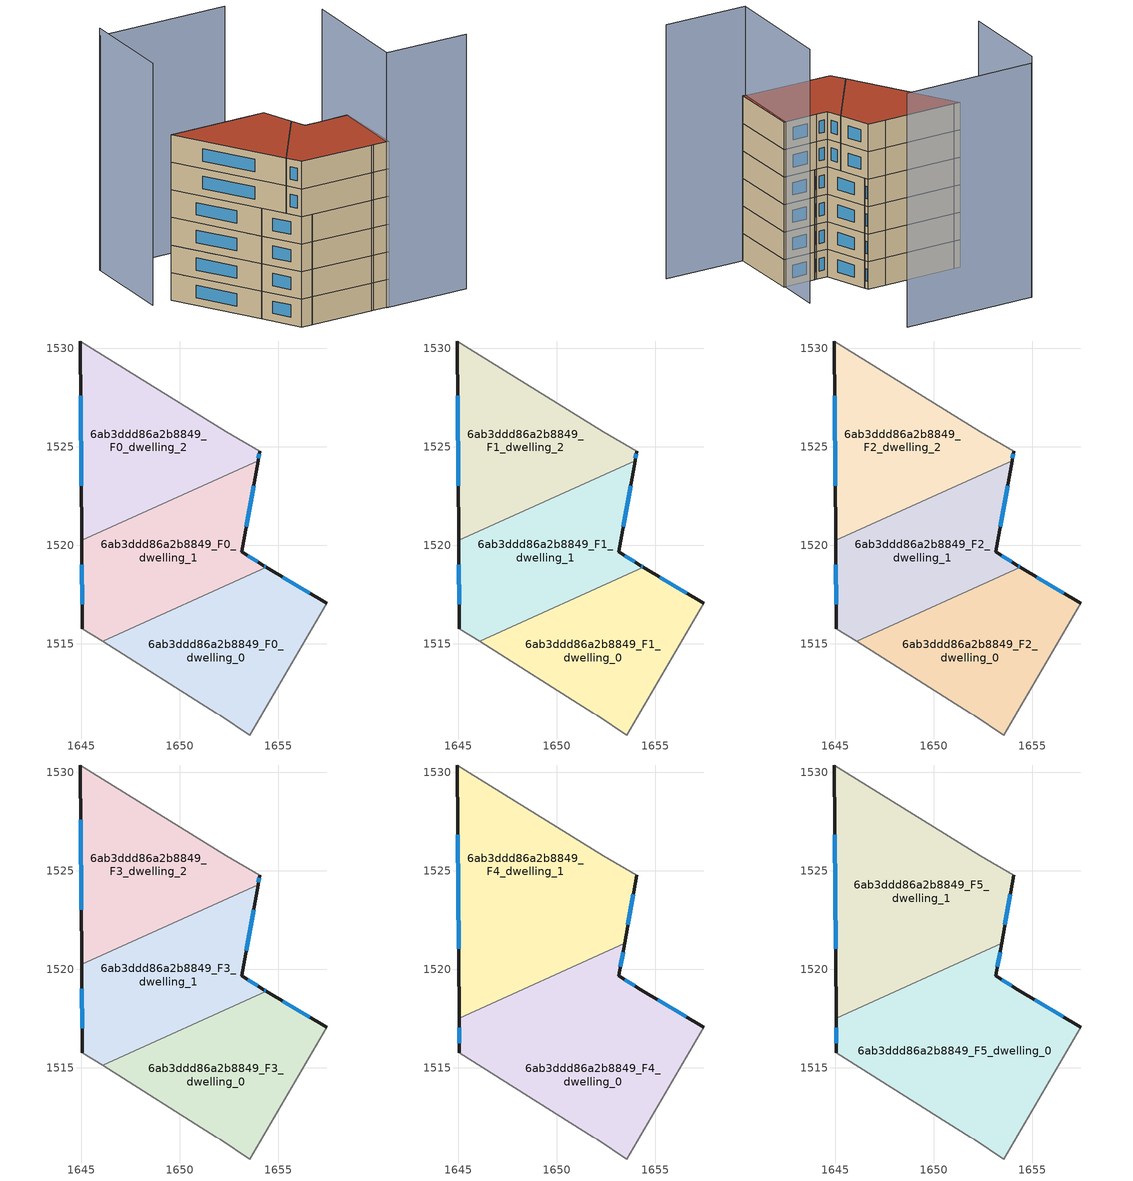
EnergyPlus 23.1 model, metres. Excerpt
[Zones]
6ab3ddd86a2b8849_F0_dwelling_0
 floor ground (EU_floor_Construction): 1657.46,1517.07 1653.56,1510.36 1652.06,1511.36 1651.86,1511.46 1646.09,1515.12 1654.4,1518.88 z0
 wall outside (EU_wall_Construction): 1657.46,1517.07 1654.4,1518.88 z0:3
 wall adiabatic (EU_wall_Construction): 1646.09,1515.12 1651.86,1511.46 1652.06,1511.36 1653.56,1510.36 1657.46,1517.07 z0:3
 wall to 6ab3ddd86a2b8849_F0_dwelling_1 (EU_wall_Construction): 1654.4,1518.88 1646.09,1515.11 z0:3
 window (EU_Window_Construction): 1656.62,1517.57 1655.25,1518.38 z0.83:2.17
6ab3ddd86a2b8849_F0_dwelling_1
 floor ground (EU_floor_Construction): 1653.98,1524.3 1653.16,1519.67 1654.26,1518.97 1654.4,1518.88 1646.09,1515.12 1645.06,1515.77 1645.03,1520.25 z0
 wall outside (EU_wall_Construction): 1645.03,1520.25 1645.06,1515.77 / 1654.4,1518.88 1654.26,1518.97 1653.16,1519.67 1653.98,1524.3 z0:3
 wall adiabatic (EU_wall_Construction): 1645.06,1515.77 1646.09,1515.12 z0:3
 wall to 6ab3ddd86a2b8849_F0_dwelling_2 (EU_wall_Construction): 1653.98,1524.3 1645.03,1520.25 z0:3
 window (EU_Window_Construction): 1645.03,1519.01 1645.05,1517 / 1653.39,1520.94 1653.76,1523.03 / 1653.96,1519.16 1653.47,1519.48 / 1654.37,1518.91 1654.3,1518.94 z0.83:2.17
6ab3ddd86a2b8849_F0_dwelling_2
 floor ground (EU_floor_Construction): 1652.36,1525.77 1654.06,1524.77 1653.98,1524.3 1645.03,1520.25 1644.96,1530.38 1645.56,1529.98 z0
 wall outside (EU_wall_Construction): 1644.96,1530.38 1645.03,1520.25 / 1653.98,1524.3 1654.06,1524.77 z0:3
 wall adiabatic (EU_wall_Construction): 1654.06,1524.77 1652.36,1525.77 1645.56,1529.98 1644.96,1530.38 z0:3
 window (EU_Window_Construction): 1644.98,1527.59 1645.01,1523.03 / 1654,1524.43 1654.04,1524.64 z0.83:2.17
6ab3ddd86a2b8849_F1_dwelling_0
 floor to 6ab3ddd86a2b8849_F0_dwelling_0 (EU_floor_Construction): 1657.46,1517.07 1653.56,1510.36 1652.06,1511.36 1651.86,1511.46 1646.09,1515.12 1654.4,1518.88 z3
 wall outside (EU_wall_Construction): 1657.46,1517.07 1654.4,1518.88 z3:6
 wall adiabatic (EU_wall_Construction): 1646.09,1515.12 1651.86,1511.46 1652.06,1511.36 1653.56,1510.36 1657.46,1517.07 z3:6
 wall to 6ab3ddd86a2b8849_F1_dwelling_1 (EU_wall_Construction): 1654.4,1518.88 1646.09,1515.11 z3:6
 window (EU_Window_Construction): 1656.62,1517.57 1655.25,1518.38 z3.83:5.17
6ab3ddd86a2b8849_F1_dwelling_1
 floor to 6ab3ddd86a2b8849_F0_dwelling_1 (EU_floor_Construction): 1653.98,1524.3 1653.16,1519.67 1654.26,1518.97 1654.4,1518.88 1646.09,1515.12 1645.06,1515.77 1645.03,1520.25 z3
 wall outside (EU_wall_Construction): 1645.03,1520.25 1645.06,1515.77 / 1654.4,1518.88 1654.26,1518.97 1653.16,1519.67 1653.98,1524.3 z3:6
 wall adiabatic (EU_wall_Construction): 1645.06,1515.77 1646.09,1515.12 z3:6
 wall to 6ab3ddd86a2b8849_F1_dwelling_2 (EU_wall_Construction): 1653.98,1524.3 1645.03,1520.25 z3:6
 window (EU_Window_Construction): 1645.03,1519.01 1645.05,1517 / 1653.39,1520.94 1653.76,1523.03 / 1653.96,1519.16 1653.47,1519.48 / 1654.37,1518.91 1654.3,1518.94 z3.83:5.17
6ab3ddd86a2b8849_F1_dwelling_2
 floor to 6ab3ddd86a2b8849_F0_dwelling_2 (EU_floor_Construction): 1652.36,1525.77 1654.06,1524.77 1653.98,1524.3 1645.03,1520.25 1644.96,1530.38 1645.56,1529.98 z3
 wall outside (EU_wall_Construction): 1644.96,1530.38 1645.03,1520.25 / 1653.98,1524.3 1654.06,1524.77 z3:6
 wall adiabatic (EU_wall_Construction): 1654.06,1524.77 1652.36,1525.77 1645.56,1529.98 1644.96,1530.38 z3:6
 window (EU_Window_Construction): 1644.98,1527.59 1645.01,1523.03 / 1654,1524.43 1654.04,1524.64 z3.83:5.17
6ab3ddd86a2b8849_F2_dwelling_0
 floor to 6ab3ddd86a2b8849_F1_dwelling_0 (EU_floor_Construction): 1657.46,1517.07 1653.56,1510.36 1652.06,1511.36 1651.86,1511.46 1646.09,1515.12 1654.4,1518.88 z6
 wall outside (EU_wall_Construction): 1657.46,1517.07 1654.4,1518.88 z6:9
 wall adiabatic (EU_wall_Construction): 1646.09,1515.12 1651.86,1511.46 1652.06,1511.36 1653.56,1510.36 1657.46,1517.07 z6:9
 wall to 6ab3ddd86a2b8849_F2_dwelling_1 (EU_wall_Construction): 1654.4,1518.88 1646.09,1515.11 z6:9
 window (EU_Window_Construction): 1656.62,1517.57 1655.25,1518.38 z6.83:8.17
6ab3ddd86a2b8849_F2_dwelling_1
 floor to 6ab3ddd86a2b8849_F1_dwelling_1 (EU_floor_Construction): 1653.98,1524.3 1653.16,1519.67 1654.26,1518.97 1654.4,1518.88 1646.09,1515.12 1645.06,1515.77 1645.03,1520.25 z6
 wall outside (EU_wall_Construction): 1645.03,1520.25 1645.06,1515.77 / 1654.4,1518.88 1654.26,1518.97 1653.16,1519.67 1653.98,1524.3 z6:9
 wall adiabatic (EU_wall_Construction): 1645.06,1515.77 1646.09,1515.12 z6:9
 wall to 6ab3ddd86a2b8849_F2_dwelling_2 (EU_wall_Construction): 1653.98,1524.3 1645.03,1520.25 z6:9
 window (EU_Window_Construction): 1645.03,1519.01 1645.05,1517 / 1653.39,1520.94 1653.76,1523.03 / 1653.96,1519.16 1653.47,1519.48 / 1654.37,1518.91 1654.3,1518.94 z6.83:8.17
6ab3ddd86a2b8849_F2_dwelling_2
 floor to 6ab3ddd86a2b8849_F1_dwelling_2 (EU_floor_Construction): 1652.36,1525.77 1654.06,1524.77 1653.98,1524.3 1645.03,1520.25 1644.96,1530.38 1645.56,1529.98 z6
 wall outside (EU_wall_Construction): 1644.96,1530.38 1645.03,1520.25 / 1653.98,1524.3 1654.06,1524.77 z6:9
 wall adiabatic (EU_wall_Construction): 1654.06,1524.77 1652.36,1525.77 1645.56,1529.98 1644.96,1530.38 z6:9
 window (EU_Window_Construction): 1644.98,1527.59 1645.01,1523.03 / 1654,1524.43 1654.04,1524.64 z6.83:8.17
6ab3ddd86a2b8849_F3_dwelling_0
 floor to 6ab3ddd86a2b8849_F2_dwelling_0 (EU_floor_Construction): 1657.46,1517.07 1653.56,1510.36 1652.06,1511.36 1651.86,1511.46 1646.09,1515.12 1654.4,1518.88 z9
 wall outside (EU_wall_Construction): 1657.46,1517.07 1654.4,1518.88 z9:12
 wall adiabatic (EU_wall_Construction): 1646.09,1515.12 1651.86,1511.46 1652.06,1511.36 1653.56,1510.36 1657.46,1517.07 z9:12
 wall to 6ab3ddd86a2b8849_F3_dwelling_1 (EU_wall_Construction): 1654.4,1518.88 1646.09,1515.11 z9:12
 window (EU_Window_Construction): 1656.62,1517.57 1655.25,1518.38 z9.83:11.17
6ab3ddd86a2b8849_F3_dwelling_1
 floor to 6ab3ddd86a2b8849_F2_dwelling_1 (EU_floor_Construction): 1653.98,1524.3 1653.16,1519.67 1654.26,1518.97 1654.4,1518.88 1646.09,1515.12 1645.06,1515.77 1645.03,1520.25 z9
 wall outside (EU_wall_Construction): 1645.03,1520.25 1645.06,1515.77 / 1654.4,1518.88 1654.26,1518.97 1653.16,1519.67 1653.98,1524.3 z9:12
 wall adiabatic (EU_wall_Construction): 1645.06,1515.77 1646.09,1515.12 z9:12
 wall to 6ab3ddd86a2b8849_F3_dwelling_2 (EU_wall_Construction): 1653.98,1524.3 1645.03,1520.25 z9:12
 window (EU_Window_Construction): 1645.03,1519.01 1645.05,1517 / 1653.39,1520.94 1653.76,1523.03 / 1653.96,1519.16 1653.47,1519.48 / 1654.37,1518.91 1654.3,1518.94 z9.83:11.17
6ab3ddd86a2b8849_F3_dwelling_2
 floor to 6ab3ddd86a2b8849_F2_dwelling_2 (EU_floor_Construction): 1652.36,1525.77 1654.06,1524.77 1653.98,1524.3 1645.03,1520.25 1644.96,1530.38 1645.56,1529.98 z9
 wall outside (EU_wall_Construction): 1644.96,1530.38 1645.03,1520.25 / 1653.98,1524.3 1654.06,1524.77 z9:12
 wall adiabatic (EU_wall_Construction): 1654.06,1524.77 1652.36,1525.77 1645.56,1529.98 1644.96,1530.38 z9:12
 window (EU_Window_Construction): 1644.98,1527.59 1645.01,1523.03 / 1654,1524.43 1654.04,1524.64 z9.83:11.17
6ab3ddd86a2b8849_F4_dwelling_0
 floor to 6ab3ddd86a2b8849_F3_dwelling_0 (EU_floor_Construction): 1657.46,1517.07 1653.56,1510.36 1652.06,1511.36 1651.86,1511.46 1646.09,1515.12 1654.4,1518.88 z12
 floor to 6ab3ddd86a2b8849_F3_dwelling_1 (EU_floor_Construction): 1653.45,1521.33 1653.16,1519.67 1654.26,1518.97 1654.4,1518.88 1646.09,1515.12 1645.06,1515.77 1645.04,1517.51 z12
 wall outside (EU_wall_Construction): 1645.05,1517.51 1645.06,1515.77 / 1657.46,1517.07 1654.26,1518.97 1653.16,1519.67 1653.45,1521.33 z12:15
 wall adiabatic (EU_wall_Construction): 1645.06,1515.77 1651.86,1511.46 1652.06,1511.36 1653.56,1510.36 1657.46,1517.07 z12:15
 wall to 6ab3ddd86a2b8849_F4_dwelling_1 (EU_wall_Construction): 1653.45,1521.33 1645.04,1517.51 z12:15
 window (EU_Window_Construction): 1645.05,1517.03 1645.05,1516.25 / 1653.24,1520.12 1653.37,1520.87 / 1653.96,1519.16 1653.47,1519.48 / 1656.58,1517.59 1655.14,1518.44 z12.83:14.17
6ab3ddd86a2b8849_F4_dwelling_1
 floor to 6ab3ddd86a2b8849_F3_dwelling_1 (EU_floor_Construction): 1653.98,1524.3 1653.45,1521.33 1645.05,1517.51 1645.03,1520.25 z12
 floor to 6ab3ddd86a2b8849_F3_dwelling_2 (EU_floor_Construction): 1652.36,1525.77 1654.06,1524.77 1653.98,1524.3 1645.03,1520.25 1644.96,1530.38 1645.56,1529.98 z12
 wall outside (EU_wall_Construction): 1644.96,1530.38 1645.05,1517.51 / 1653.45,1521.33 1654.06,1524.77 z12:15
 wall adiabatic (EU_wall_Construction): 1654.06,1524.77 1652.36,1525.77 1645.56,1529.98 1644.96,1530.38 z12:15
 window (EU_Window_Construction): 1644.98,1526.84 1645.02,1521.05 / 1653.62,1522.28 1653.9,1523.82 z12.83:14.17
6ab3ddd86a2b8849_F5_dwelling_0
 floor to 6ab3ddd86a2b8849_F4_dwelling_0 (EU_floor_Construction): 1654.26,1518.97 1657.46,1517.07 1653.56,1510.36 1652.06,1511.36 1651.86,1511.46 1645.06,1515.77 1645.04,1517.51 1653.45,1521.33 1653.16,1519.67 z15
 wall outside (EU_wall_Construction): 1645.05,1517.51 1645.06,1515.77 / 1657.46,1517.07 1654.26,1518.97 1653.16,1519.67 1653.45,1521.33 z15:18
 wall adiabatic (EU_wall_Construction): 1645.06,1515.77 1651.86,1511.46 1652.06,1511.36 1653.56,1510.36 1657.46,1517.07 z15:18
 wall to 6ab3ddd86a2b8849_F5_dwelling_1 (EU_wall_Construction): 1653.45,1521.33 1645.04,1517.51 z15:18
 window (EU_Window_Construction): 1645.05,1517.03 1645.05,1516.25 / 1653.24,1520.12 1653.37,1520.87 / 1653.96,1519.16 1653.47,1519.48 / 1656.58,1517.59 1655.14,1518.44 z15.83:17.17
 roof outside (EU_roof_Construction): 1653.56,1510.36 1657.46,1517.07 1654.26,1518.97 1653.16,1519.67 1653.45,1521.33 1645.05,1517.51 1645.06,1515.77 1651.86,1511.46 1652.06,1511.36 z18
6ab3ddd86a2b8849_F5_dwelling_1
 floor to 6ab3ddd86a2b8849_F4_dwelling_1 (EU_floor_Construction): 1652.36,1525.77 1654.06,1524.77 1653.45,1521.33 1645.04,1517.51 1644.96,1530.38 1645.56,1529.98 z15
 wall outside (EU_wall_Construction): 1644.96,1530.38 1645.05,1517.51 / 1653.45,1521.33 1654.06,1524.77 z15:18
 wall adiabatic (EU_wall_Construction): 1654.06,1524.77 1652.36,1525.77 1645.56,1529.98 1644.96,1530.38 z15:18
 window (EU_Window_Construction): 1644.98,1526.84 1645.02,1521.05 / 1653.62,1522.28 1653.9,1523.82 z15.83:17.17
 roof outside (EU_roof_Construction): 1653.45,1521.33 1654.06,1524.77 1652.36,1525.77 1645.56,1529.98 1644.96,1530.38 1645.05,1517.51 z18
shading: 1661.06,1505.66 1653.26,1510.47 / 1653.26,1510.47 1659.9,1521.22 z0:27.7; 1642.99,1531.45 1648.31,1540.16 z0:26.3; 1660.62,1532.55 1648.27,1540.08 z0:25.5
[Building]
EU S2 Campaign: North Axis=0; Terrain=City; Solar Distribution=FullExterior
[Site:Location]
Lyon-Bron: Latitude=45.75; Longitude=5; Time Zone=1; Elevation=198
[SizingPeriod:WeatherFileDays]
AnnualSizingPeriod: Begin Month=1; Begin Day of Month=1; End Month=12; End Day of Month=31; Day of Week for Start Day=Monday; Use Weather File Daylight Saving Period=No; Use Weather File Rain and Snow Indicators=No
[MATERIAL]
EU_InternalMass_Material: Roughness=MediumRough; Thickness=0.1; Conductivity=1; Density=1800; Specific Heat=900; Thermal Absorptance=0.9; Solar Absorptance=0.7; Visible Absorptance=0.7
[MATERIAL:NOMASS] Roughness=MediumRough; Thermal Absorptance=0.9; Solar Absorptance=0.7; Visible Absorptance=0.7
Name | Thermal Resistance
EU_wall_NoMass | 0.87146
EU_roof_NoMass | 0.842276
EU_floor_NoMass | 0.496999
[WINDOWMATERIAL:SIMPLEGLAZINGSYSTEM]
EU_Window_SimpleGlazing: UFactor=2.2525; Solar Heat Gain Coefficient=0.76; Visible Transmittance=0.76
[CONSTRUCTION]
EU_wall_Construction: EU_wall_NoMass
EU_roof_Construction: EU_roof_NoMass
EU_floor_Construction: EU_floor_NoMass
EU_Window_Construction: EU_Window_SimpleGlazing
EU_InternalMass_Construction: EU_InternalMass_Material
[ZONE] Type=1; Multiplier=1; Ceiling Height=autocalculate; Floor Area=autocalculate; Part of Total Floor Area=Yes
Name | Volume
6ab3ddd86a2b8849_F0_dwelling_0 | 142.681
6ab3ddd86a2b8849_F1_dwelling_0; 6ab3ddd86a2b8849_F2_dwelling_0; 6ab3ddd86a2b8849_F3_dwelling_0 | 142.68
6ab3ddd86a2b8849_F4_dwelling_0 | 214.008
6ab3ddd86a2b8849_F5_dwelling_0 | 214.009
6ab3ddd86a2b8849_F0_dwelling_1; 6ab3ddd86a2b8849_F1_dwelling_1; 6ab3ddd86a2b8849_F2_dwelling_1; 6ab3ddd86a2b8849_F3_dwelling_1 | 142.668
6ab3ddd86a2b8849_F4_dwelling_1 | 214
6ab3ddd86a2b8849_F5_dwelling_1 | 214.002
6ab3ddd86a2b8849_F0_dwelling_2; 6ab3ddd86a2b8849_F1_dwelling_2; 6ab3ddd86a2b8849_F2_dwelling_2; 6ab3ddd86a2b8849_F3_dwelling_2 | 142.666
[INTERNALMASS] Construction=EU_InternalMass_Construction
Name | Zone or ZoneList | Surface Area
6ab3ddd86a2b8849_F0_dwelling_0_EU_InternalMass | 6ab3ddd86a2b8849_F0_dwelling_0 | 47.5599
6ab3ddd86a2b8849_F0_dwelling_1_EU_InternalMass | 6ab3ddd86a2b8849_F0_dwelling_1 | 47.5559
6ab3ddd86a2b8849_F0_dwelling_2_EU_InternalMass | 6ab3ddd86a2b8849_F0_dwelling_2 | 47.555
6ab3ddd86a2b8849_F1_dwelling_0_EU_InternalMass | 6ab3ddd86a2b8849_F1_dwelling_0 | 47.5599
6ab3ddd86a2b8849_F1_dwelling_1_EU_InternalMass | 6ab3ddd86a2b8849_F1_dwelling_1 | 47.5559
6ab3ddd86a2b8849_F1_dwelling_2_EU_InternalMass | 6ab3ddd86a2b8849_F1_dwelling_2 | 47.555
6ab3ddd86a2b8849_F2_dwelling_0_EU_InternalMass | 6ab3ddd86a2b8849_F2_dwelling_0 | 47.5599
6ab3ddd86a2b8849_F2_dwelling_1_EU_InternalMass | 6ab3ddd86a2b8849_F2_dwelling_1 | 47.5559
6ab3ddd86a2b8849_F2_dwelling_2_EU_InternalMass | 6ab3ddd86a2b8849_F2_dwelling_2 | 47.555
6ab3ddd86a2b8849_F3_dwelling_0_EU_InternalMass | 6ab3ddd86a2b8849_F3_dwelling_0 | 47.5599
6ab3ddd86a2b8849_F3_dwelling_1_EU_InternalMass | 6ab3ddd86a2b8849_F3_dwelling_1 | 47.5559
6ab3ddd86a2b8849_F3_dwelling_2_EU_InternalMass | 6ab3ddd86a2b8849_F3_dwelling_2 | 47.555
6ab3ddd86a2b8849_F4_dwelling_0_EU_InternalMass | 6ab3ddd86a2b8849_F4_dwelling_0 | 71.3358
6ab3ddd86a2b8849_F4_dwelling_1_EU_InternalMass | 6ab3ddd86a2b8849_F4_dwelling_1 | 71.334
6ab3ddd86a2b8849_F5_dwelling_0_EU_InternalMass | 6ab3ddd86a2b8849_F5_dwelling_0 | 71.3358
6ab3ddd86a2b8849_F5_dwelling_1_EU_InternalMass | 6ab3ddd86a2b8849_F5_dwelling_1 | 71.334
[OTHEREQUIPMENT] Fuel Type=Electricity; Design Level Calculation Method=Watts/Area; Power per Zone Floor Area=1; Fraction Latent=0; Fraction Radiant=0; Fraction Lost=0; Carbon Dioxide Generation Rate=0; EndUse Subcategory=EU_Step8_InternalGains
Name | Zone or ZoneList or Space or SpaceList | Schedule
EU_Step8_InternalGain_6ab3ddd86a2b8849_F0_dwelling_0_f000 | 6ab3ddd86a2b8849_F0_dwelling_0 | EU_Step8_GainSchedule_6ab3ddd86a2b8849_F0_dwelling_0_f000
EU_Step8_InternalGain_6ab3ddd86a2b8849_F0_dwelling_1_f000 | 6ab3ddd86a2b8849_F0_dwelling_1 | EU_Step8_GainSchedule_6ab3ddd86a2b8849_F0_dwelling_1_f000
EU_Step8_InternalGain_6ab3ddd86a2b8849_F0_dwelling_2_f000 | 6ab3ddd86a2b8849_F0_dwelling_2 | EU_Step8_GainSchedule_6ab3ddd86a2b8849_F0_dwelling_2_f000
EU_Step8_InternalGain_6ab3ddd86a2b8849_F1_dwelling_0_f000 | 6ab3ddd86a2b8849_F1_dwelling_0 | EU_Step8_GainSchedule_6ab3ddd86a2b8849_F1_dwelling_0_f000
EU_Step8_InternalGain_6ab3ddd86a2b8849_F1_dwelling_1_f000 | 6ab3ddd86a2b8849_F1_dwelling_1 | EU_Step8_GainSchedule_6ab3ddd86a2b8849_F1_dwelling_1_f000
EU_Step8_InternalGain_6ab3ddd86a2b8849_F1_dwelling_2_f000 | 6ab3ddd86a2b8849_F1_dwelling_2 | EU_Step8_GainSchedule_6ab3ddd86a2b8849_F1_dwelling_2_f000
EU_Step8_InternalGain_6ab3ddd86a2b8849_F2_dwelling_0_f000 | 6ab3ddd86a2b8849_F2_dwelling_0 | EU_Step8_GainSchedule_6ab3ddd86a2b8849_F2_dwelling_0_f000
EU_Step8_InternalGain_6ab3ddd86a2b8849_F2_dwelling_1_f000 | 6ab3ddd86a2b8849_F2_dwelling_1 | EU_Step8_GainSchedule_6ab3ddd86a2b8849_F2_dwelling_1_f000
EU_Step8_InternalGain_6ab3ddd86a2b8849_F2_dwelling_2_f000 | 6ab3ddd86a2b8849_F2_dwelling_2 | EU_Step8_GainSchedule_6ab3ddd86a2b8849_F2_dwelling_2_f000
EU_Step8_InternalGain_6ab3ddd86a2b8849_F3_dwelling_0_f000 | 6ab3ddd86a2b8849_F3_dwelling_0 | EU_Step8_GainSchedule_6ab3ddd86a2b8849_F3_dwelling_0_f000
EU_Step8_InternalGain_6ab3ddd86a2b8849_F3_dwelling_1_f000 | 6ab3ddd86a2b8849_F3_dwelling_1 | EU_Step8_GainSchedule_6ab3ddd86a2b8849_F3_dwelling_1_f000
EU_Step8_InternalGain_6ab3ddd86a2b8849_F3_dwelling_2_f000 | 6ab3ddd86a2b8849_F3_dwelling_2 | EU_Step8_GainSchedule_6ab3ddd86a2b8849_F3_dwelling_2_f000
EU_Step8_InternalGain_6ab3ddd86a2b8849_F4_dwelling_0_f000 | 6ab3ddd86a2b8849_F4_dwelling_0 | EU_Step8_GainSchedule_6ab3ddd86a2b8849_F4_dwelling_0_f000
EU_Step8_InternalGain_6ab3ddd86a2b8849_F4_dwelling_1_f000 | 6ab3ddd86a2b8849_F4_dwelling_1 | EU_Step8_GainSchedule_6ab3ddd86a2b8849_F4_dwelling_1_f000
EU_Step8_InternalGain_6ab3ddd86a2b8849_F5_dwelling_0_f000 | 6ab3ddd86a2b8849_F5_dwelling_0 | EU_Step8_GainSchedule_6ab3ddd86a2b8849_F5_dwelling_0_f000
EU_Step8_InternalGain_6ab3ddd86a2b8849_F5_dwelling_1_f000 | 6ab3ddd86a2b8849_F5_dwelling_1 | EU_Step8_GainSchedule_6ab3ddd86a2b8849_F5_dwelling_1_f000
[ZONEVENTILATION:DESIGNFLOWRATE] Schedule=EU_AlwaysOn; Design Flow Rate Calculation Method=AirChanges/Hour; Air Changes per Hour=0.425; Ventilation Type=Natural; Fan Pressure Rise=0; Fan Total Efficiency=1; Constant Term Coefficient=1; Temperature Term Coefficient=0; Velocity Term Coefficient=0; Velocity Squared Term Coefficient=0; Minimum Indoor Temperature=-100; Maximum Indoor Temperature=100; Delta Temperature=-100; Minimum Outdoor Temperature=-100; Maximum Outdoor Temperature=100; Maximum Wind Speed=40
Name | Zone or ZoneList or Space or SpaceList
EU_ConstantAir_6ab3ddd86a2b8849_F0_dwelling_0 | 6ab3ddd86a2b8849_F0_dwelling_0
EU_ConstantAir_6ab3ddd86a2b8849_F0_dwelling_1 | 6ab3ddd86a2b8849_F0_dwelling_1
EU_ConstantAir_6ab3ddd86a2b8849_F0_dwelling_2 | 6ab3ddd86a2b8849_F0_dwelling_2
EU_ConstantAir_6ab3ddd86a2b8849_F1_dwelling_0 | 6ab3ddd86a2b8849_F1_dwelling_0
EU_ConstantAir_6ab3ddd86a2b8849_F1_dwelling_1 | 6ab3ddd86a2b8849_F1_dwelling_1
EU_ConstantAir_6ab3ddd86a2b8849_F1_dwelling_2 | 6ab3ddd86a2b8849_F1_dwelling_2
EU_ConstantAir_6ab3ddd86a2b8849_F2_dwelling_0 | 6ab3ddd86a2b8849_F2_dwelling_0
EU_ConstantAir_6ab3ddd86a2b8849_F2_dwelling_1 | 6ab3ddd86a2b8849_F2_dwelling_1
EU_ConstantAir_6ab3ddd86a2b8849_F2_dwelling_2 | 6ab3ddd86a2b8849_F2_dwelling_2
EU_ConstantAir_6ab3ddd86a2b8849_F3_dwelling_0 | 6ab3ddd86a2b8849_F3_dwelling_0
EU_ConstantAir_6ab3ddd86a2b8849_F3_dwelling_1 | 6ab3ddd86a2b8849_F3_dwelling_1
EU_ConstantAir_6ab3ddd86a2b8849_F3_dwelling_2 | 6ab3ddd86a2b8849_F3_dwelling_2
EU_ConstantAir_6ab3ddd86a2b8849_F4_dwelling_0 | 6ab3ddd86a2b8849_F4_dwelling_0
EU_ConstantAir_6ab3ddd86a2b8849_F4_dwelling_1 | 6ab3ddd86a2b8849_F4_dwelling_1
EU_ConstantAir_6ab3ddd86a2b8849_F5_dwelling_0 | 6ab3ddd86a2b8849_F5_dwelling_0
EU_ConstantAir_6ab3ddd86a2b8849_F5_dwelling_1 | 6ab3ddd86a2b8849_F5_dwelling_1
[HVACTEMPLATE:THERMOSTAT] Constant Heating Setpoint=20; Constant Cooling Setpoint=50
EU_HeatOnly_6ab3ddd86a2b8849_F0_dwelling_0; EU_HeatOnly_6ab3ddd86a2b8849_F0_dwelling_1; EU_HeatOnly_6ab3ddd86a2b8849_F0_dwelling_2; EU_HeatOnly_6ab3ddd86a2b8849_F1_dwelling_0; EU_HeatOnly_6ab3ddd86a2b8849_F1_dwelling_1; EU_HeatOnly_6ab3ddd86a2b8849_F1_dwelling_2; EU_HeatOnly_6ab3ddd86a2b8849_F2_dwelling_0; EU_HeatOnly_6ab3ddd86a2b8849_F2_dwelling_1; EU_HeatOnly_6ab3ddd86a2b8849_F2_dwelling_2; EU_HeatOnly_6ab3ddd86a2b8849_F3_dwelling_0; EU_HeatOnly_6ab3ddd86a2b8849_F3_dwelling_1; EU_HeatOnly_6ab3ddd86a2b8849_F3_dwelling_2; EU_HeatOnly_6ab3ddd86a2b8849_F4_dwelling_0; EU_HeatOnly_6ab3ddd86a2b8849_F4_dwelling_1; EU_HeatOnly_6ab3ddd86a2b8849_F5_dwelling_0; EU_HeatOnly_6ab3ddd86a2b8849_F5_dwelling_1
[HVACTEMPLATE:ZONE:IDEALLOADSAIRSYSTEM] System Availability Schedule=EU_AlwaysOn; Maximum Heating Supply Air Temperature=50; Minimum Cooling Supply Air Temperature=13; Maximum Heating Supply Air Humidity Ratio=0.0156; Minimum Cooling Supply Air Humidity Ratio=0.0077; Heating Limit=NoLimit; Cooling Limit=NoLimit; Heating Availability Schedule=EU_AlwaysOn; Cooling Availability Schedule=EU_CoolingOff; Dehumidification Control Type=ConstantSensibleHeatRatio; Cooling Sensible Heat Ratio=0.7; Dehumidification Setpoint=60; Humidification Control Type=None; Humidification Setpoint=30; Outdoor Air Method=None; Outdoor Air Flow Rate per Person=0.00944; Outdoor Air Flow Rate per Zone Floor Area=0; Outdoor Air Flow Rate per Zone=0; Demand Controlled Ventilation Type=None; Outdoor Air Economizer Type=NoEconomizer; Heat Recovery Type=None; Sensible Heat Recovery Effectiveness=0.7; Latent Heat Recovery Effectiveness=0.65
Name | Template Thermostat
6ab3ddd86a2b8849_F0_dwelling_0 | EU_HeatOnly_6ab3ddd86a2b8849_F0_dwelling_0
6ab3ddd86a2b8849_F0_dwelling_1 | EU_HeatOnly_6ab3ddd86a2b8849_F0_dwelling_1
6ab3ddd86a2b8849_F0_dwelling_2 | EU_HeatOnly_6ab3ddd86a2b8849_F0_dwelling_2
6ab3ddd86a2b8849_F1_dwelling_0 | EU_HeatOnly_6ab3ddd86a2b8849_F1_dwelling_0
6ab3ddd86a2b8849_F1_dwelling_1 | EU_HeatOnly_6ab3ddd86a2b8849_F1_dwelling_1
6ab3ddd86a2b8849_F1_dwelling_2 | EU_HeatOnly_6ab3ddd86a2b8849_F1_dwelling_2
6ab3ddd86a2b8849_F2_dwelling_0 | EU_HeatOnly_6ab3ddd86a2b8849_F2_dwelling_0
6ab3ddd86a2b8849_F2_dwelling_1 | EU_HeatOnly_6ab3ddd86a2b8849_F2_dwelling_1
6ab3ddd86a2b8849_F2_dwelling_2 | EU_HeatOnly_6ab3ddd86a2b8849_F2_dwelling_2
6ab3ddd86a2b8849_F3_dwelling_0 | EU_HeatOnly_6ab3ddd86a2b8849_F3_dwelling_0
6ab3ddd86a2b8849_F3_dwelling_1 | EU_HeatOnly_6ab3ddd86a2b8849_F3_dwelling_1
6ab3ddd86a2b8849_F3_dwelling_2 | EU_HeatOnly_6ab3ddd86a2b8849_F3_dwelling_2
6ab3ddd86a2b8849_F4_dwelling_0 | EU_HeatOnly_6ab3ddd86a2b8849_F4_dwelling_0
6ab3ddd86a2b8849_F4_dwelling_1 | EU_HeatOnly_6ab3ddd86a2b8849_F4_dwelling_1
6ab3ddd86a2b8849_F5_dwelling_0 | EU_HeatOnly_6ab3ddd86a2b8849_F5_dwelling_0
6ab3ddd86a2b8849_F5_dwelling_1 | EU_HeatOnly_6ab3ddd86a2b8849_F5_dwelling_1
[SIZING:ZONE] Zone Cooling Design Supply Air Temperature Input Method=SupplyAirTemperature; Zone Cooling Design Supply Air Temperature=13; Zone Heating Design Supply Air Temperature Input Method=SupplyAirTemperature; Zone Heating Design Supply Air Temperature=50; Zone Cooling Design Supply Air Humidity Ratio=0.008; Zone Heating Design Supply Air Humidity Ratio=0.008; Cooling Design Air Flow Method=DesignDay; Cooling Design Air Flow Rate=0; Cooling Minimum Air Flow per Zone Floor Area=0.000762; Cooling Minimum Air Flow=0; Cooling Minimum Air Flow Fraction=0.2; Heating Design Air Flow Method=DesignDay; Heating Design Air Flow Rate=0; Heating Maximum Air Flow per Zone Floor Area=0.002032; Heating Maximum Air Flow=0.141576; Heating Maximum Air Flow Fraction=0.3; Account for Dedicated Outdoor Air System=No; Dedicated Outdoor Air System Control Strategy=NeutralSupplyAir; Dedicated Outdoor Air Low Setpoint Temperature for Design=autosize; Dedicated Outdoor Air High Setpoint Temperature for Design=autosize; Zone Load Sizing Method=Sensible Load Only No Latent Load; Zone Latent Cooling Design Supply Air Humidity Ratio Input Method=HumidityRatioDifference; Zone Cooling Design Supply Air Humidity Ratio Difference=0.005; Zone Latent Heating Design Supply Air Humidity Ratio Input Method=HumidityRatioDifference; Zone Humidification Design Supply Air Humidity Ratio Difference=0.005
6ab3ddd86a2b8849_F0_dwelling_0; 6ab3ddd86a2b8849_F0_dwelling_1; 6ab3ddd86a2b8849_F0_dwelling_2; 6ab3ddd86a2b8849_F1_dwelling_0; 6ab3ddd86a2b8849_F1_dwelling_1; 6ab3ddd86a2b8849_F1_dwelling_2; 6ab3ddd86a2b8849_F2_dwelling_0; 6ab3ddd86a2b8849_F2_dwelling_1; 6ab3ddd86a2b8849_F2_dwelling_2; 6ab3ddd86a2b8849_F3_dwelling_0; 6ab3ddd86a2b8849_F3_dwelling_1; 6ab3ddd86a2b8849_F3_dwelling_2; 6ab3ddd86a2b8849_F4_dwelling_0; 6ab3ddd86a2b8849_F4_dwelling_1; 6ab3ddd86a2b8849_F5_dwelling_0; 6ab3ddd86a2b8849_F5_dwelling_1
[SCHEDULE:CONSTANT]
Name | Hourly Value
EU_AlwaysOn | 1
EU_CoolingOff | 0
[SCHEDULE:FILE] Column Number=1; Rows to Skip at Top=0; Number of Hours of Data=8760; Column Separator=Comma; Interpolate to Timestep=No; Minutes per Item=60; Adjust Schedule for Daylight Savings=Yes
Name | File
EU_Step8_GainSchedule_6ab3ddd86a2b8849_F0_dwelling_0_f000 | ../../schedules/6ab3ddd86a2b8849/6ab3ddd86a2b8849_F0_dwelling_0_f000_gain.csv
EU_Step8_GainSchedule_6ab3ddd86a2b8849_F0_dwelling_1_f000 | ../../schedules/6ab3ddd86a2b8849/6ab3ddd86a2b8849_F0_dwelling_1_f000_gain.csv
EU_Step8_GainSchedule_6ab3ddd86a2b8849_F0_dwelling_2_f000 | ../../schedules/6ab3ddd86a2b8849/6ab3ddd86a2b8849_F0_dwelling_2_f000_gain.csv
EU_Step8_GainSchedule_6ab3ddd86a2b8849_F1_dwelling_0_f000 | ../../schedules/6ab3ddd86a2b8849/6ab3ddd86a2b8849_F1_dwelling_0_f000_gain.csv
EU_Step8_GainSchedule_6ab3ddd86a2b8849_F1_dwelling_1_f000 | ../../schedules/6ab3ddd86a2b8849/6ab3ddd86a2b8849_F1_dwelling_1_f000_gain.csv
EU_Step8_GainSchedule_6ab3ddd86a2b8849_F1_dwelling_2_f000 | ../../schedules/6ab3ddd86a2b8849/6ab3ddd86a2b8849_F1_dwelling_2_f000_gain.csv
EU_Step8_GainSchedule_6ab3ddd86a2b8849_F2_dwelling_0_f000 | ../../schedules/6ab3ddd86a2b8849/6ab3ddd86a2b8849_F2_dwelling_0_f000_gain.csv
EU_Step8_GainSchedule_6ab3ddd86a2b8849_F2_dwelling_1_f000 | ../../schedules/6ab3ddd86a2b8849/6ab3ddd86a2b8849_F2_dwelling_1_f000_gain.csv
EU_Step8_GainSchedule_6ab3ddd86a2b8849_F2_dwelling_2_f000 | ../../schedules/6ab3ddd86a2b8849/6ab3ddd86a2b8849_F2_dwelling_2_f000_gain.csv
EU_Step8_GainSchedule_6ab3ddd86a2b8849_F3_dwelling_0_f000 | ../../schedules/6ab3ddd86a2b8849/6ab3ddd86a2b8849_F3_dwelling_0_f000_gain.csv
EU_Step8_GainSchedule_6ab3ddd86a2b8849_F3_dwelling_1_f000 | ../../schedules/6ab3ddd86a2b8849/6ab3ddd86a2b8849_F3_dwelling_1_f000_gain.csv
EU_Step8_GainSchedule_6ab3ddd86a2b8849_F3_dwelling_2_f000 | ../../schedules/6ab3ddd86a2b8849/6ab3ddd86a2b8849_F3_dwelling_2_f000_gain.csv
EU_Step8_GainSchedule_6ab3ddd86a2b8849_F4_dwelling_0_f000 | ../../schedules/6ab3ddd86a2b8849/6ab3ddd86a2b8849_F4_dwelling_0_f000_gain.csv
EU_Step8_GainSchedule_6ab3ddd86a2b8849_F4_dwelling_1_f000 | ../../schedules/6ab3ddd86a2b8849/6ab3ddd86a2b8849_F4_dwelling_1_f000_gain.csv
EU_Step8_GainSchedule_6ab3ddd86a2b8849_F5_dwelling_0_f000 | ../../schedules/6ab3ddd86a2b8849/6ab3ddd86a2b8849_F5_dwelling_0_f000_gain.csv
EU_Step8_GainSchedule_6ab3ddd86a2b8849_F5_dwelling_1_f000 | ../../schedules/6ab3ddd86a2b8849/6ab3ddd86a2b8849_F5_dwelling_1_f000_gain.csv
